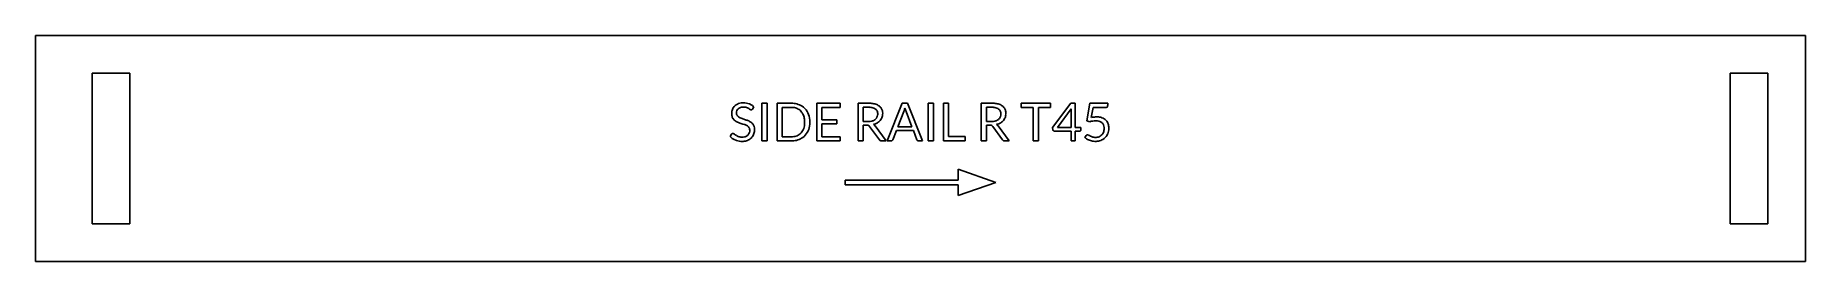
# Model space of a CAD drawing. Header units: millimetres. Extents: x 0 to 469, y 0 to 60.
import ezdxf

# ---------------------------------------------------------------- set-up
doc = ezdxf.new("R2010")
doc.units = ezdxf.units.MM
for name, color, linetype in [('LABEL', 7, 'Continuous'), ('OUTLINE', 7, 'Continuous'), ('POCKET_D20', 7, 'Continuous')]:
    doc.layers.add(name, color=color, linetype=linetype)

msp = doc.modelspace()

# ---------------------------------------------------------------- linework, layer by layer
at = {"layer": 'LABEL'}
for p, q in [((189.97, 40.44), (190.3, 41.08)), ((192.5, 32), (192.5, 42)), ((192.5, 42), (193.85, 42)), ((193.85, 42), (193.85, 32)), ((196.53, 32), (196.53, 42)), ((196.53, 42), (200.27, 42)), ((200.27, 40.9), (197.89, 40.9)), ((197.89, 40.9), (197.89, 33.1)), ((207.04, 32), (207.04, 42)), ((207.04, 42), (213.2, 42)), ((213.2, 40.9), (208.4, 40.9)), ((208.4, 40.9), (208.4, 37.58)), ((208.4, 37.58), (212.29, 37.58)), ((212.29, 37.58), (212.29, 36.52)), ((213.2, 42), (213.2, 40.9)), ((217.98, 32), (217.98, 42)), ((217.98, 42), (220.81, 42)), ((220.81, 40.93), (219.33, 40.93)), ((219.33, 40.93), (219.33, 37.16)), ((225.69, 32), (229.68, 42)), ((230.08, 39.77), (228.51, 35.71)), ((229.68, 42), (231.06, 42)), ((232.24, 35.71), (230.67, 39.78)), ((231.06, 42), (235.06, 32)), ((236.57, 32), (236.57, 42)), ((236.57, 42), (237.93, 42)), ((237.93, 42), (237.93, 32)), ((240.61, 32), (240.61, 42)), ((240.61, 42), (241.96, 42)), ((241.96, 42), (241.96, 33.14)), ((250.61, 32), (250.61, 42)), ((250.61, 42), (253.44, 42)), ((253.44, 40.93), (251.96, 40.93)), ((251.96, 40.93), (251.96, 37.16)), ((261.14, 40.86), (261.14, 42)), ((261.14, 42), (268.97, 42)), ((264.38, 40.86), (261.14, 40.86)), ((264.38, 32), (264.38, 40.86)), ((268.97, 40.86), (265.74, 40.86)), ((265.74, 40.86), (265.74, 32)), ((268.97, 42), (268.97, 40.86)), ((269.45, 35.55), (274.32, 42)), ((274.44, 40.56), (270.8, 35.61)), ((274.32, 42), (275.48, 42)), ((274.38, 35.61), (274.38, 39.73)), ((275.48, 42), (275.48, 35.61)), ((278.55, 37.32), (279.36, 42)), ((279.36, 42), (284.1, 42)), ((280.22, 40.85), (279.76, 38.22)), ((283.36, 40.85), (280.22, 40.85)), ((284.1, 42), (284.1, 41.46)), ((184.43, 33.84), (184.04, 33.19)), ((197.89, 33.1), (200.27, 33.1)), ((212.29, 36.52), (208.4, 36.52)), ((208.4, 36.52), (208.4, 33.1)), ((208.4, 33.1), (213.2, 33.1)), ((213.2, 33.1), (213.2, 32)), ((219.33, 37.16), (220.75, 37.16)), ((219.33, 36.17), (219.33, 32)), ((220.35, 36.17), (219.33, 36.17)), ((223.63, 32.29), (221.03, 35.86)), ((222.46, 35.97), (225.37, 32)), ((228.13, 34.74), (227.19, 32.32)), ((232.62, 34.74), (228.13, 34.74)), ((228.51, 35.71), (232.24, 35.71)), ((233.55, 32.32), (232.62, 34.74)), ((241.96, 33.14), (246.29, 33.14)), ((246.29, 33.14), (246.29, 32)), ((251.96, 37.16), (253.38, 37.16)), ((251.96, 36.17), (251.96, 32)), ((252.99, 36.17), (251.96, 36.17)), ((256.26, 32.29), (253.66, 35.86)), ((255.09, 35.97), (258, 32)), ((269.58, 34.91), (269.45, 35.55)), ((274.38, 34.63), (269.95, 34.63)), ((270.8, 35.61), (274.38, 35.61)), ((274.38, 32), (274.38, 34.63)), ((275.48, 35.61), (276.99, 35.61)), ((276.72, 34.63), (275.48, 34.63)), ((275.48, 34.63), (275.48, 32)), ((276.99, 35.61), (276.99, 34.9)), ((278.02, 32.94), (278.4, 33.47)), ((279.33, 37.09), (278.55, 37.32)), ((193.85, 32), (192.5, 32)), ((200.27, 32), (196.53, 32)), ((213.2, 32), (207.04, 32)), ((219.33, 32), (217.98, 32)), ((225.37, 32), (224.17, 32)), ((226.73, 32), (225.69, 32)), ((235.06, 32), (234.01, 32)), ((237.93, 32), (236.57, 32)), ((246.29, 32), (240.61, 32)), ((251.96, 32), (250.61, 32)), ((258, 32), (256.8, 32)), ((265.74, 32), (264.38, 32)), ((275.48, 32), (274.38, 32)), ((244.5, 24.5), (244.5, 21.6)), ((254.5, 21), (244.5, 24.5)), ((244.5, 21.6), (214.5, 21.6)), ((214.5, 21.6), (214.5, 20.4)), ((214.5, 20.4), (244.5, 20.4)), ((244.5, 17.5), (254.5, 21)), ((244.5, 20.4), (244.5, 17.5))]:
    msp.add_line(p, q, dxfattribs=at)
for centre, radius, start, end in [((187.58, 39.32), 3.11, 173.8969, 190.4786), ((187.14, 39.37), 2.66, 154.5669, 173.8969), ((186.71, 39.16), 2.23, 190.4786, 212.1054), ((187.1, 39.38), 2.62, 123.0165, 154.5669), ((186.8, 39.21), 2.33, 212.1054, 232.797), ((187.43, 38.87), 3.23, 97.2106, 123.0165), ((187.43, 39.42), 1.7, 169.0052, 185.4065), ((186.79, 39.36), 1.06, 185.4065, 211.5362), ((187.15, 39.48), 1.42, 143.9551, 169.0052), ((186.95, 39.46), 1.25, 211.5362, 225.7777), ((187.18, 39.45), 1.46, 119.6339, 143.9551), ((187.46, 39.98), 1.98, 225.7777, 234.7888), ((187.84, 40.52), 2.64, 234.7888, 245.9826), ((187.41, 39.06), 1.92, 98.7965, 119.6339), ((188.92, 42.96), 5.3, 245.9826, 251.5651), ((187.59, 37.66), 4.45, 74.3468, 97.2106), ((187.6, 37.8), 3.19, 86.1934, 98.7965), ((147.09, -82.53), 126.97, 71.3557, 71.5651), ((142.82, -95.18), 140.33, 71.1662, 71.3557), ((187.65, 38.52), 2.47, 66.3668, 86.1934), ((184.59, 27.28), 10.94, 66.2875, 71.1662), ((187.17, 37.42), 3.66, 52.9269, 66.3668), ((187.83, 38.54), 3.54, 45.7848, 74.3468), ((189.78, 40.87), 0.656, 232.9269, 255.2434), ((189.68, 40.49), 0.268, 255.2434, 306.8699), ((189.6, 40.6), 0.4, 306.8699, 321.6536), ((189.28, 40.85), 0.804, 321.6536, 329.0362), ((200.27, 36.07), 5.93, 75.4601, 90), ((200.27, 36.64), 4.27, 75.3295, 90), ((200.56, 37.73), 3.14, 55.4915, 75.3295), ((200.6, 37.36), 4.6, 56.7869, 75.4601), ((200.65, 37.86), 2.98, 31.6055, 55.4915), ((200.77, 37.61), 4.3, 31.4137, 56.7869), ((199.78, 37.32), 4, 13.6713, 31.6055), ((198.77, 37.08), 5.04, 2.6121, 13.6713), ((200.09, 37.2), 5.09, 9.8741, 31.4137), ((198.94, 37), 6.26, 350.1259, 9.8741), ((220.81, 33.94), 8.06, 82.2738, 90), ((220.81, 35.39), 5.54, 85.8797, 90), ((220.93, 37.15), 3.78, 79.8434, 85.8797), ((221.08, 37.95), 2.97, 69.6942, 79.8434), ((221.14, 39.4), 2.2, 282.0517, 304.296), ((221.35, 37.93), 4.04, 66.912, 82.2738), ((221.51, 39.1), 1.73, 52.4314, 69.6942), ((221.42, 39), 1.71, 304.296, 329.1195), ((221.69, 39.34), 1.43, 15.8966, 52.4314), ((221.29, 39.07), 1.86, 329.1195, 352.0232), ((221.82, 39.02), 2.85, 49.378, 66.912), ((220.92, 39.12), 2.24, 352.0232, 15.8966), ((221.79, 39.15), 2.66, 308.8795, 332.5326), ((222.26, 39.54), 2.16, 26.4233, 49.378), ((221.7, 39.19), 2.77, 332.5326, 355.3331), ((221.93, 39.37), 2.54, 8.6558, 26.4233), ((221.08, 39.25), 3.4, 355.3331, 8.6558), ((224.47, 41.93), 6, 338.9625, 343.7029), ((208.86, 46.49), 22.27, 343.7029, 344.9816), ((241.56, 43.63), 11.56, 194.5345, 196.9864), ((235.74, 41.85), 5.47, 196.9864, 202.1663), ((253.44, 33.94), 8.06, 82.2738, 90), ((253.44, 35.39), 5.54, 85.8797, 90), ((253.57, 37.15), 3.78, 79.8434, 85.8797), ((253.71, 37.95), 2.97, 69.6942, 79.8434), ((253.77, 39.4), 2.2, 282.0517, 304.296), ((253.98, 37.93), 4.04, 66.912, 82.2738), ((254.14, 39.1), 1.73, 52.4314, 69.6942), ((254.05, 39), 1.71, 304.296, 329.1195), ((254.32, 39.34), 1.43, 15.8966, 52.4314), ((253.92, 39.07), 1.86, 329.1195, 352.0232), ((254.45, 39.02), 2.85, 49.378, 66.912), ((253.55, 39.12), 2.24, 352.0232, 15.8966), ((254.43, 39.15), 2.66, 308.8795, 332.5326), ((254.89, 39.54), 2.16, 26.4233, 49.378), ((254.33, 39.19), 2.77, 332.5326, 355.3331), ((254.56, 39.37), 2.54, 8.6558, 26.4233), ((253.71, 39.25), 3.4, 355.3331, 8.6558), ((281.52, 39.73), 7.13, 176.6816, 180), ((278.64, 39.9), 4.25, 171.1193, 176.6816), ((281.49, 30.17), 8.23, 94.4404, 102.0948), ((281.2, 33.89), 4.51, 80.5142, 94.4404), ((281.4, 35.11), 3.27, 57.8929, 80.5142), ((281.77, 35.69), 2.58, 29.4676, 57.8929), ((283.36, 42.49), 1.65, 270, 277.253), ((283.47, 41.62), 0.762, 277.253, 292.8293), ((283.58, 41.37), 0.497, 292.8293, 331.0379), ((283.43, 41.46), 0.667, 331.0379, 0), ((186.98, 35.97), 4.05, 223.2851, 246.2806), ((184.88, 33.51), 0.554, 131.7465, 143.9726), ((184.78, 33.62), 0.4, 114.8874, 131.7465), ((184.74, 33.71), 0.311, 68.3876, 114.8874), ((184.55, 33.22), 0.833, 50.1944, 68.3876), ((187.73, 37.04), 4.14, 230.1944, 234.2394), ((190.04, 40.24), 8.09, 234.2394, 236.3099), ((187.14, 39.66), 2.89, 232.797, 246.5378), ((187.15, 35.91), 2.89, 236.3099, 243.9293), ((187.94, 37.53), 4.68, 243.9293, 248.6294), ((189.67, 45.48), 9.24, 246.5378, 250.8602), ((186.97, 35.05), 2.02, 248.6294, 260.7871), ((192.17, 52.7), 16.88, 250.8602, 252.8266), ((187.19, 36.43), 3.42, 260.7871, 267.9818), ((187.19, 36.23), 3.22, 267.9818, 282.1049), ((163.8, -39.1), 79.2, 72.4076, 72.8266), ((186.4, 32.17), 4.44, 67.0201, 72.4076), ((187.47, 34.9), 1.86, 282.1049, 306.3432), ((186.85, 33.23), 3.28, 59.7436, 67.0201), ((187.55, 34.44), 1.89, 48.6428, 59.7436), ((187.63, 34.69), 1.59, 306.3432, 332.3176), ((187.76, 34.67), 1.58, 35.4069, 48.6428), ((187.75, 34.47), 3.09, 49.1081, 66.2875), ((187.41, 34.8), 1.84, 332.3176, 354.9204), ((188.19, 34.98), 1.05, 8.63, 35.4069), ((187.66, 34.79), 2.8, 302.4466, 325.6976), ((187.18, 34.82), 2.07, 354.9204, 8.63), ((188.37, 35.18), 2.14, 28.479, 49.1081), ((187.45, 34.93), 3.06, 325.6976, 347.0265), ((188.35, 35.17), 2.16, 8.0215, 28.479), ((186.99, 35.04), 3.53, 347.0265, 357.041), ((187.3, 35.02), 3.22, 357.041, 8.0215), ((200.27, 37.28), 4.18, 270, 287.2934), ((200.61, 36.2), 3.05, 287.2934, 310.8508), ((200.64, 36.59), 4.54, 287.4734, 306.1447), ((200.58, 36.23), 3.09, 310.8508, 336.4094), ((200.78, 36.39), 4.29, 306.1447, 329.9965), ((199.18, 36.84), 4.63, 336.4094, 353.6598), ((197.57, 37.02), 6.24, 353.6598, 2.6121), ((200.08, 36.8), 5.11, 329.9965, 350.1259), ((220.35, 34.23), 1.94, 86.3823, 90), ((220.41, 35.06), 1.11, 80.0738, 86.3823), ((220.5, 35.58), 0.583, 53.7588, 80.0738), ((220.75, 41.25), 4.1, 270, 282.0517), ((220.35, 35.37), 0.839, 35.3112, 53.7588), ((221.06, 40.52), 4.24, 282.8937, 293.8765), ((221.38, 35.32), 1.24, 45.405, 59.7436), ((221.05, 34.99), 1.71, 34.992, 45.405), ((221.53, 39.48), 3.09, 293.8765, 308.8795), ((252.99, 34.23), 1.94, 86.3823, 90), ((253.04, 35.06), 1.11, 80.0738, 86.3823), ((253.13, 35.58), 0.583, 53.7588, 80.0738), ((253.38, 41.25), 4.1, 270, 282.0517), ((252.98, 35.37), 0.839, 35.3112, 53.7588), ((253.69, 40.52), 4.24, 282.8937, 293.8765), ((254.01, 35.32), 1.24, 45.405, 59.7436), ((253.68, 34.99), 1.71, 34.992, 45.405), ((254.16, 39.48), 3.09, 293.8765, 308.8795), ((269.92, 34.99), 0.35, 193.2405, 234.0058), ((269.95, 35.03), 0.4, 234.0058, 270), ((276.72, 35.11), 0.478, 270, 273.9203), ((276.73, 35), 0.37, 273.9203, 278.9938), ((276.75, 34.87), 0.234, 278.9938, 323.0618), ((276.71, 34.9), 0.283, 323.0618, 0), ((280.18, 35.31), 3.2, 227.7263, 230.5985), ((280.45, 35.64), 3.63, 230.5985, 233.1301), ((278.76, 33.23), 0.431, 114.2544, 145.3048), ((278.73, 33.27), 0.381, 79.3594, 114.2544), ((278.69, 33.02), 0.642, 57.5833, 79.3594), ((281.46, 37.38), 4.53, 237.5833, 240.7086), ((281.97, 38.29), 5.57, 240.7086, 247.3197), ((281.09, 31.63), 5.74, 99.6604, 107.8787), ((280.76, 35.4), 2.44, 247.3197, 262.3566), ((280.95, 32.48), 4.88, 90, 99.6604), ((280.84, 35.99), 3.04, 262.3566, 283.9051), ((280.95, 34.03), 3.33, 75.3654, 90), ((281.09, 34.97), 1.99, 283.9051, 316.3169), ((281.32, 35.45), 1.86, 49.455, 75.3654), ((281.49, 35.65), 1.6, 22.7891, 49.455), ((281, 35.06), 2.11, 316.3169, 344.6228), ((281.15, 35.17), 3.22, 301.5782, 329.1332), ((280.81, 35.36), 2.34, 4.3729, 22.7891), ((280.09, 35.31), 3.06, 344.6228, 4.3729), ((280.93, 35.3), 3.47, 329.1332, 354.7342), ((281.51, 35.55), 2.88, 9.1669, 29.4676), ((280.33, 35.36), 4.07, 354.7342, 9.1669), ((187.14, 36.32), 4.43, 246.2806, 267.3413), ((187.15, 36.53), 4.65, 267.3413, 281.7734), ((187.44, 35.14), 3.23, 281.7734, 302.4466), ((200.27, 38.69), 6.69, 270, 271.1673), ((200.28, 38.41), 6.41, 271.1673, 272.3859), ((200.31, 37.63), 5.63, 272.3859, 287.4734), ((224.22, 32.65), 0.693, 211.373, 214.7522), ((224.17, 32.61), 0.631, 214.7522, 218.4645), ((224.1, 32.56), 0.542, 218.4645, 248.0512), ((224.17, 32.74), 0.738, 248.0512, 270), ((226.73, 32.48), 0.483, 270, 305.2885), ((226.72, 32.51), 0.512, 305.2885, 338.7495), ((234.11, 32.55), 0.607, 201.8014, 212.0274), ((234.06, 32.51), 0.54, 212.0274, 223.5057), ((233.97, 32.43), 0.425, 223.5057, 249.2639), ((234.01, 32.53), 0.531, 249.2639, 270), ((256.85, 32.65), 0.693, 211.373, 214.7522), ((256.8, 32.61), 0.631, 214.7522, 218.4645), ((256.73, 32.56), 0.542, 218.4645, 248.0512), ((256.8, 32.74), 0.738, 248.0512, 270), ((280.85, 36.18), 4.3, 233.1301, 248.3375), ((280.8, 36.04), 4.15, 248.3375, 264.1019), ((280.82, 36.22), 4.33, 264.1019, 281.0674), ((280.96, 35.47), 3.57, 281.0674, 301.5782)]:
    msp.add_arc(centre, radius, start, end, dxfattribs=at)
at = {"layer": 'OUTLINE'}
for p, q in [((0, 0), (0, 60)), ((0, 60), (469, 60)), ((469, 60), (469, 0)), ((469, 0), (0, 0))]:
    msp.add_line(p, q, dxfattribs=at)
at = {"layer": 'POCKET_D20'}
for p, q in [((15, 50), (25, 50)), ((15, 10), (15, 50)), ((25, 50), (25, 10)), ((449, 50), (459, 50)), ((449, 10), (449, 50)), ((459, 50), (459, 10)), ((25, 10), (15, 10)), ((459, 10), (449, 10))]:
    msp.add_line(p, q, dxfattribs=at)

doc.saveas('drawing.dxf')
